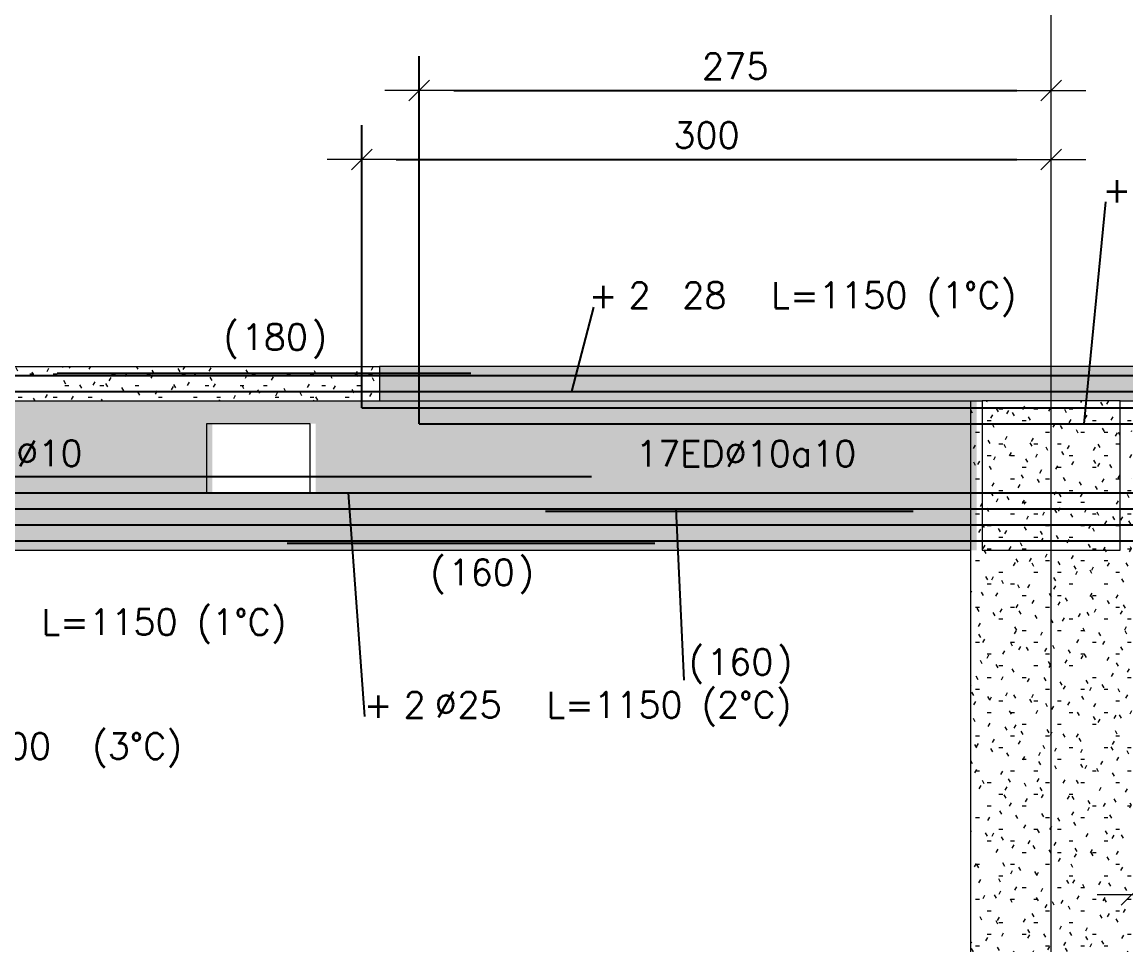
# Model space of a CAD drawing. Extents: x -3544 to 11711, y -11366 to 8565.
# Drawn here: x 2939.1 to 3419.4, y 3168.4 to 3570 of the extents above; entities that cross this region are included whole.
import ezdxf
from ezdxf.enums import TextEntityAlignment as Align

# ---------------------------------------------------------------- set-up
doc = ezdxf.new("R2010")
doc.units = 0
doc.header["$LTSCALE"] = 30
doc.header["$MEASUREMENT"] = 0
doc.linetypes.add('EJE2$0$RLE-PROYECCION', pattern=[0.71438, 0.47625, -0.23813])
doc.layers.get('0').update_dxf_attribs({"linetype": 'CONTINUOUS'})
doc.layers.add('EJE2$0$RLA-ACHURADO', color=30, linetype='EJE2$0$RLE-PROYECCION', lineweight=15, transparency=0.7)
for name, color, linetype, lineweight in [('EJE2$0$RLA-CONTORNO', 30, 'CONTINUOUS', 15), ('EJE2$0$RLA-COTAS', 7, 'CONTINUOUS', 9), ('EJE2$0$RLA-EJES', 1, 'CONTINUOUS', 9)]:
    doc.layers.add(name, color=color, linetype=linetype, lineweight=lineweight)
doc.layers.add('EJE2$0$RLA-FE', color=7, linetype='CONTINUOUS')
doc.layers.add('EJE2$0$RLA-TEXTOS-FE', color=9, linetype='CONTINUOUS')
doc.styles.add('EJE2$0$RomanS', font='romans.shx', dxfattribs={"height": 11.25})
doc.dimstyles.new('EJE2$0$ING-50', dxfattribs={"dimscale": 50, "dimtxt": 0.27, "dimasz": 0.3, "dimexe": 0, "dimexo": 0, "dimgap": 0.1, "dimtad": 1, "dimdec": 1, "dimzin": 12, "dimdsep": 46, "dimtxsty": 'EJE2$0$RomanS', "dimblk": 'EJE2$0$TICK1', "dimblk1": 'EJE2$0$TICK1', "dimblk2": 'EJE2$0$TICK1', "dimcen": 0.09, "dimclrd": 2, "dimclre": 1, "dimclrt": 3, "dimadec": 0, "dimazin": 0, "dimtfac": 1, "dimtdec": 0, "dimtix": 1, "dimtmove": 2, "dimatfit": 3, "dimldrblk": 'EJE2$0$TICK1', "dimfxl": 0, "dimfxlon": 1, "dimtolj": 1, "dimtzin": 0, "dimarcsym": 0})
pattern_1 = [(0, (-1898.762, -1266.802), (20.32, 5.08), [1.676, -13.564, 1.676, -13.564, -81.28]), (0, (-1898.762, -1266.802), (20.32, 5.08), [-30.48, 1.676, -28.804, 1.676, -13.564, -35.56]), (0, (-1898.762, -1266.802), (20.32, 5.08), [-76.2, 1.676, -8.484, 1.676, -23.724]), (120, (-1891.142, -1264.262), (-14.559409, 15.057636), [1.676, -13.564, 1.676, -13.564, -81.28]), (120, (-1891.142, -1264.262), (-14.559409, 15.057636), [-30.48, 1.676, -28.804, 1.676, -13.564, -35.56]), (120, (-1891.142, -1264.262), (-14.559409, 15.057636), [-76.2, 1.676, -8.484, 1.676, -23.724]), (240, (-1888.602, -1254.102), (-5.760591, -20.137636), [1.676, -13.564, 1.676, -13.564, -81.28]), (240, (-1888.602, -1254.102), (-5.760591, -20.137636), [-30.48, 1.676, -28.804, 1.676, -13.564, -35.56]), (240, (-1888.602, -1254.102), (-5.760591, -20.137636), [-76.2, 1.676, -8.484, 1.676, -23.724])]

# ---------------------------------------------------------------- blocks, each defined once
blk = doc.blocks.new('*U38')
at = {"layer": 'EJE2$0$RLA-FE'}
for p, q in [((0, 0), (1118.21, 0)), ((1118.21, 0), (1168.21, 0)), ((1168.21, 0), (1200, 0)), ((1200, 0), (1200, 0))]:
    blk.add_line(p, q, dxfattribs=at)
at = {"layer": 'EJE2$0$RLA-FE', "color": 3, "style": 'EJE2$0$RomanS', "flags": 8}
for tag, p in [('F=', (508.44, 9.32)), ('NUM', (522.85, 9.32))]:
    blk.add_attdef(tag, text='', height=11.25, dxfattribs=at).set_placement(p, align=Align.RIGHT)
at = {"layer": 'EJE2$0$RLA-FE', "color": 3, "style": 'EJE2$0$RomanS'}
for tag, p, flags in [('PHI', (526.74, 9.54), 14), ('DIAM', (536.6, 9.32), 12), ('MINUS', (558.62, 9.32), 13), ('MARK', (572.01, 9.32), 13), ('TEXTO_FE1', (575.31, 9.32), 8), ('TEXTO_FE2', (642.83, 9.34), 8), ('TIPO', (598.8, -75.78), 13), ('NVECES', (584.93, -94.72), 13), ('NUMFE', (588.86, -114.48), 13), ('CAPA', (597.06, -133.6), 13), ('DESPLAZA', (278.34, -151.59), 13), ('ESPACIO', (284.39, -169.95), 13), ('CANT', (298.23, -188.75), 13)]:
    blk.add_attdef(tag, p, '', height=11.25, dxfattribs=dict(at, flags=flags))
blk = doc.blocks.new('*U35')
at = {"layer": 'EJE2$0$RLA-FE'}
for q in [(0, 0), (1068.21, 0)]:
    blk.add_line((0, 0), q, dxfattribs=at)
at = {"layer": 'EJE2$0$RLA-FE', "color": 3, "style": 'EJE2$0$RomanS', "flags": 8}
for tag, p in [('F=', (483.44, 9.32)), ('NUM', (497.85, 9.32))]:
    blk.add_attdef(tag, text='', height=11.25, dxfattribs=at).set_placement(p, align=Align.RIGHT)
at = {"layer": 'EJE2$0$RLA-FE', "color": 3, "style": 'EJE2$0$RomanS'}
for tag, p, flags in [('PHI', (501.74, 9.54), 14), ('DIAM', (511.6, 9.32), 12), ('MINUS', (533.62, 9.32), 13), ('MARK', (547.01, 9.32), 13), ('TEXTO_FE1', (550.31, 9.32), 8), ('TEXTO_FE2', (617.83, 9.34), 8), ('TIPO', (573.8, -75.78), 13), ('NVECES', (559.93, -94.72), 13), ('NUMFE', (563.86, -114.48), 13), ('CAPA', (572.06, -133.6), 13), ('DESPLAZA', (278.34, -151.59), 13), ('ESPACIO', (284.39, -169.95), 13), ('CANT', (298.23, -188.75), 13)]:
    blk.add_attdef(tag, p, '', height=11.25, dxfattribs=dict(at, flags=flags))
blk = doc.blocks.new('*U37')
at = {"layer": 'EJE2$0$RLA-FE', "color": 6}
blk.add_line((0, 1), (180, 1), dxfattribs=at)
at = {"layer": 'EJE2$0$RLA-FE', "color": 3, "style": 'EJE2$0$RomanS', "flags": 8}
for tag, p in [('(', (75.66, 11.14)), (')', (113.99, 11.14)), ('EMP', (94.68, 11.14))]:
    blk.add_attdef(tag, text='', height=11.25, dxfattribs=at).set_placement(p, align=Align.CENTER)
blk = doc.blocks.new('*U275')
at = {"layer": 'EJE2$0$RLA-FE'}
blk.add_line((0, 0), (1068.21, 0), dxfattribs=at)
at = {"layer": 'EJE2$0$RLA-FE', "color": 3, "style": 'EJE2$0$RomanS', "flags": 8}
for tag, p in [('F=', (443.79, 36.32)), ('NUM', (458.2, 36.32))]:
    blk.add_attdef(tag, text='', height=11.25, dxfattribs=at).set_placement(p, align=Align.RIGHT)
at = {"layer": 'EJE2$0$RLA-FE', "color": 3, "style": 'EJE2$0$RomanS'}
for tag, p, flags in [('PHI', (462.09, 36.54), 14), ('DIAM', (471.95, 36.32), 12), ('MINUS', (493.97, 36.32), 13), ('MARK', (507.36, 36.32), 13), ('TEXTO_FE1', (510.66, 36.32), 8), ('TEXTO_FE2', (578.18, 36.34), 8), ('TIPO', (573.8, -75.78), 13), ('NVECES', (559.93, -94.72), 13), ('NUMFE', (563.86, -114.48), 13), ('CAPA', (572.06, -133.6), 13), ('DESPLAZA', (278.34, -151.59), 13), ('ESPACIO', (284.39, -169.95), 13), ('CANT', (298.23, -188.75), 13)]:
    blk.add_attdef(tag, p, '', height=11.25, dxfattribs=dict(at, flags=flags))
blk = doc.blocks.new('*U276')
at = {"layer": 'EJE2$0$RLA-FE'}
for q in [(0, 0), (518.21, 0)]:
    blk.add_line((0, 0), q, dxfattribs=at)
at = {"layer": 'EJE2$0$RLA-FE', "color": 3, "style": 'EJE2$0$RomanS', "flags": 8}
for tag, p in [('F=', (353.2, 66.32)), ('NUM', (367.61, 66.32))]:
    blk.add_attdef(tag, text='', height=11.25, dxfattribs=at).set_placement(p, align=Align.RIGHT)
at = {"layer": 'EJE2$0$RLA-FE', "color": 3, "style": 'EJE2$0$RomanS'}
for tag, p, flags in [('PHI', (371.5, 66.54), 14), ('DIAM', (381.36, 66.32), 12), ('MINUS', (403.38, 66.32), 13), ('MARK', (416.77, 66.32), 13), ('TEXTO_FE1', (420.07, 66.32), 8), ('TEXTO_FE2', (487.59, 66.34), 8), ('TIPO', (298.8, -75.78), 13), ('NVECES', (284.93, -94.72), 13), ('NUMFE', (288.86, -114.48), 13), ('CAPA', (297.06, -133.6), 13), ('DESPLAZA', (278.34, -151.59), 13), ('ESPACIO', (284.39, -169.95), 13), ('CANT', (298.23, -188.75), 13)]:
    blk.add_attdef(tag, p, '', height=11.25, dxfattribs=dict(at, flags=flags))
blk = doc.blocks.new('EJE2$0$TICK1')
for points in [[(-1, 0), (1, 0)], [(-0.3, -0.3), (0.3, 0.3)]]:
    blk.add_lwpolyline(points)
blk = doc.blocks.new('*D114')
at = {"layer": 'EJE2$0$RLA-COTAS', "color": 2, "lineweight": -2, "transparency": 16777216}
blk.add_line((320.48, 1278), (590.48, 1278), dxfattribs=at)
at = {"layer": 'EJE2$0$RLA-COTAS', "color": 2, "lineweight": -2, "transparency": 16777216, "xscale": 15, "yscale": 15, "zscale": 15, "rotation": 180}
blk.add_blockref('EJE2$0$TICK1', (305.48, 1278), dxfattribs=at)
at = {"layer": 'EJE2$0$RLA-COTAS', "color": 2, "lineweight": -2, "transparency": 16777216, "xscale": 15, "yscale": 15, "zscale": 15}
blk.add_blockref('EJE2$0$TICK1', (605.48, 1278), dxfattribs=at)
at = {"layer": 'EJE2$0$RLA-COTAS', "color": 3, "transparency": 16777216, "insert": (455.48, 1288.62), "char_height": 11.25, "attachment_point": 5, "style": 'EJE2$0$RomanS'}
blk.add_mtext('\\A1;300', dxfattribs=at)
blk = doc.blocks.new('*U277')
at = {"layer": 'EJE2$0$RLA-FE'}
for q in [(0, 0), (468.21, 0)]:
    blk.add_line((0, 0), q, dxfattribs=at)
at = {"layer": 'EJE2$0$RLA-FE', "color": 3, "style": 'EJE2$0$RomanS', "flags": 8}
for tag, p in [('F=', (309.79, 96.32)), ('NUM', (324.2, 96.32))]:
    blk.add_attdef(tag, text='', height=11.25, dxfattribs=at).set_placement(p, align=Align.RIGHT)
at = {"layer": 'EJE2$0$RLA-FE', "color": 3, "style": 'EJE2$0$RomanS'}
for tag, p, flags in [('PHI', (328.1, 96.54), 14), ('DIAM', (337.95, 96.32), 12), ('MINUS', (359.97, 96.32), 13), ('MARK', (373.36, 96.32), 13), ('TEXTO_FE1', (376.67, 96.32), 8), ('TEXTO_FE2', (444.19, 96.34), 8), ('TIPO', (273.8, -75.78), 13), ('NVECES', (259.93, -94.72), 13), ('NUMFE', (263.86, -114.48), 13), ('CAPA', (272.06, -133.6), 13), ('DESPLAZA', (278.34, -151.59), 13), ('ESPACIO', (284.39, -169.95), 13), ('CANT', (298.23, -188.75), 13)]:
    blk.add_attdef(tag, p, '', height=11.25, dxfattribs=dict(at, flags=flags))
blk = doc.blocks.new('*D115')
at = {"layer": 'EJE2$0$RLA-COTAS', "color": 2, "lineweight": -2, "transparency": 16777216}
blk.add_line((345.48, 1308), (590.48, 1308), dxfattribs=at)
at = {"layer": 'EJE2$0$RLA-COTAS', "color": 2, "lineweight": -2, "transparency": 16777216, "xscale": 15, "yscale": 15, "zscale": 15, "rotation": 180}
blk.add_blockref('EJE2$0$TICK1', (330.48, 1308), dxfattribs=at)
at = {"layer": 'EJE2$0$RLA-COTAS', "color": 2, "lineweight": -2, "transparency": 16777216, "xscale": 15, "yscale": 15, "zscale": 15}
blk.add_blockref('EJE2$0$TICK1', (605.48, 1308), dxfattribs=at)
at = {"layer": 'EJE2$0$RLA-COTAS', "color": 3, "transparency": 16777216, "insert": (467.98, 1318.62), "char_height": 11.25, "attachment_point": 5, "style": 'EJE2$0$RomanS'}
blk.add_mtext('\\A1;275', dxfattribs=at)
blk = doc.blocks.new('*U272')
at = {"layer": 'EJE2$0$RLA-FE'}
for p, q in [((0, 0), (1068.21, 0)), ((1068.21, 0), (1118.21, 0)), ((1118.21, 0), (1150, 0)), ((1150, 0), (1150, 0))]:
    blk.add_line(p, q, dxfattribs=at)
at = {"layer": 'EJE2$0$RLA-FE', "color": 3, "style": 'EJE2$0$RomanS', "flags": 8}
for tag, p in [('F=', (382.62, -19.89)), ('NUM', (397.03, -19.89))]:
    blk.add_attdef(tag, text='', height=11.25, dxfattribs=at).set_placement(p, align=Align.RIGHT)
at = {"layer": 'EJE2$0$RLA-FE', "color": 3, "style": 'EJE2$0$RomanS'}
for tag, p, flags in [('PHI', (400.93, -19.68), 12), ('DIAM', (410.78, -19.89), 12), ('MINUS', (432.8, -19.89), 13), ('MARK', (446.19, -19.89), 13), ('TEXTO_FE1', (449.49, -19.89), 8), ('TEXTO_FE2', (517.02, -19.88), 8), ('TIPO', (573.8, -57.92), 13), ('NVECES', (559.93, -76.86), 13), ('NUMFE', (563.86, -96.62), 13), ('CAPA', (572.06, -115.74), 13), ('DESPLAZA', (277.18, -134.17), 13), ('ESPACIO', (283.22, -152.53), 13), ('CANT', (297.06, -171.33), 13)]:
    blk.add_attdef(tag, p, '', height=11.25, dxfattribs=dict(at, flags=flags))
blk = doc.blocks.new('*U269')
at = {"layer": 'EJE2$0$RLA-FE'}
for q in [(0, 0), (1068.21, 0)]:
    blk.add_line((0, 0), q, dxfattribs=at)
at = {"layer": 'EJE2$0$RLA-FE', "color": 3, "style": 'EJE2$0$RomanS', "flags": 8}
for tag, p in [('F=', (371.29, -19.89)), ('NUM', (385.7, -19.89))]:
    blk.add_attdef(tag, text='', height=11.25, dxfattribs=at).set_placement(p, align=Align.RIGHT)
at = {"layer": 'EJE2$0$RLA-FE', "color": 3, "style": 'EJE2$0$RomanS'}
for tag, p, flags in [('PHI', (389.6, -19.68), 12), ('DIAM', (399.45, -19.89), 12), ('MINUS', (421.47, -19.89), 13), ('MARK', (434.86, -19.89), 13), ('TEXTO_FE1', (438.17, -19.89), 8), ('TEXTO_FE2', (505.69, -19.88), 8), ('TIPO', (573.8, -57.92), 13), ('NVECES', (559.93, -76.86), 13), ('NUMFE', (563.86, -96.62), 13), ('CAPA', (572.06, -115.74), 13), ('DESPLAZA', (277.18, -134.17), 13), ('ESPACIO', (283.22, -152.53), 13), ('CANT', (297.06, -171.33), 13)]:
    blk.add_attdef(tag, p, '', height=11.25, dxfattribs=dict(at, flags=flags))
blk = doc.blocks.new('*U58')
at = {"layer": 'EJE2$0$RLA-FE', "color": 6}
blk.add_line((0, -1), (160, -1), dxfattribs=at)
at = {"layer": 'EJE2$0$RLA-FE', "color": 3, "style": 'EJE2$0$RomanS', "flags": 8}
for tag, p in [('(', (65.66, -19.26)), ('EMP', (84.68, -19.26)), (')', (103.99, -19.26))]:
    blk.add_attdef(tag, text='', height=11.25, dxfattribs=at).set_placement(p, align=Align.CENTER)
blk = doc.blocks.new('*U274')
at = {"layer": 'EJE2$0$RLA-FE'}
blk.add_line((0, 0), (1068.21, 0), dxfattribs=at)
at = {"layer": 'EJE2$0$RLA-FE', "color": 3, "style": 'EJE2$0$RomanS', "flags": 8}
for tag, p in [('F=', (426.24, -47.89)), ('NUM', (440.65, -47.89))]:
    blk.add_attdef(tag, text='', height=11.25, dxfattribs=at).set_placement(p, align=Align.RIGHT)
at = {"layer": 'EJE2$0$RLA-FE', "color": 3, "style": 'EJE2$0$RomanS'}
for tag, p, flags in [('PHI', (444.55, -47.68), 12), ('DIAM', (454.4, -47.89), 12), ('MINUS', (476.42, -47.89), 13), ('MARK', (489.81, -47.89), 13), ('TEXTO_FE1', (493.11, -47.89), 8), ('TEXTO_FE2', (560.64, -47.88), 8), ('TIPO', (573.8, -57.92), 13), ('NVECES', (559.93, -76.86), 13), ('NUMFE', (563.86, -96.62), 13), ('CAPA', (572.06, -115.74), 13), ('DESPLAZA', (277.18, -134.17), 13), ('ESPACIO', (283.22, -152.53), 13), ('CANT', (297.06, -171.33), 13)]:
    blk.add_attdef(tag, p, '', height=11.25, dxfattribs=dict(at, flags=flags))
blk = doc.blocks.new('*U70')
at = {"layer": 'EJE2$0$RLA-FE'}
for p, q in [((0, 0), (1118.21, 0)), ((1118.21, 0), (1168.21, 0)), ((1168.21, 0), (1200, 0)), ((1200, 0), (1200, 0))]:
    blk.add_line(p, q, dxfattribs=at)
at = {"layer": 'EJE2$0$RLA-FE', "color": 3, "style": 'EJE2$0$RomanS'}
for tag, p, flags in [('TIPO', (598.8, -57.92), 13), ('PHI', (526.74, -72.68), 12), ('DIAM', (536.6, -72.89), 12), ('MINUS', (558.62, -72.89), 13), ('MARK', (572.01, -72.89), 13), ('TEXTO_FE1', (575.31, -72.89), 8), ('TEXTO_FE2', (642.83, -72.88), 8), ('NVECES', (584.93, -76.86), 13), ('NUMFE', (588.86, -96.62), 13), ('CAPA', (597.06, -115.74), 13), ('DESPLAZA', (277.18, -134.17), 13), ('ESPACIO', (283.22, -152.53), 13), ('CANT', (297.06, -171.33), 13)]:
    blk.add_attdef(tag, p, '', height=11.25, dxfattribs=dict(at, flags=flags))
at = {"layer": 'EJE2$0$RLA-FE', "color": 3, "style": 'EJE2$0$RomanS', "flags": 8}
for tag, p in [('F=', (508.44, -72.89)), ('NUM', (522.85, -72.89))]:
    blk.add_attdef(tag, text='', height=11.25, dxfattribs=at).set_placement(p, align=Align.RIGHT)
blk = doc.blocks.new('*U143')
at = {"layer": 'EJE2$0$RLA-FE'}
for q in [(0, 0), (1068.21, 0)]:
    blk.add_line((0, 0), q, dxfattribs=at)
at = {"layer": 'EJE2$0$RLA-FE', "color": 3, "style": 'EJE2$0$RomanS'}
for tag, p, flags in [('TIPO', (573.8, -57.92), 13), ('PHI', (458.87, -72.68), 12), ('DIAM', (468.72, -72.89), 12), ('MINUS', (490.74, -72.89), 13), ('MARK', (504.13, -72.89), 13), ('TEXTO_FE1', (507.43, -72.89), 8), ('TEXTO_FE2', (574.95, -72.88), 8), ('NVECES', (559.93, -76.86), 13), ('NUMFE', (563.86, -96.62), 13), ('CAPA', (572.06, -115.74), 13), ('DESPLAZA', (277.18, -134.17), 13), ('ESPACIO', (283.22, -152.53), 13), ('CANT', (297.06, -171.33), 13)]:
    blk.add_attdef(tag, p, '', height=11.25, dxfattribs=dict(at, flags=flags))
at = {"layer": 'EJE2$0$RLA-FE', "color": 3, "style": 'EJE2$0$RomanS', "flags": 8}
for tag, p in [('F=', (440.56, -72.89)), ('NUM', (454.97, -72.89))]:
    blk.add_attdef(tag, text='', height=11.25, dxfattribs=at).set_placement(p, align=Align.RIGHT)
blk = doc.blocks.new('*U69')
at = {"layer": 'EJE2$0$RLA-FE', "color": 6}
blk.add_line((0, -1), (160, -1), dxfattribs=at)
at = {"layer": 'EJE2$0$RLA-FE', "color": 3, "style": 'EJE2$0$RomanS', "flags": 8}
for tag, p in [('(', (65.66, -72.26)), ('EMP', (84.68, -72.26)), (')', (103.99, -72.26))]:
    blk.add_attdef(tag, text='', height=11.25, dxfattribs=at).set_placement(p, align=Align.CENTER)
blk = doc.blocks.new('*U76')
at = {"layer": 'EJE2$0$RLA-FE'}
blk.add_line((0, 0), (1068.21, 0), dxfattribs=at)
at = {"layer": 'EJE2$0$RLA-FE', "color": 3, "style": 'EJE2$0$RomanS'}
for tag, p, flags in [('TIPO', (573.8, -57.92), 13), ('NVECES', (559.93, -76.86), 13), ('PHI', (501.74, -97.68), 12), ('NUMFE', (563.86, -96.62), 13), ('DIAM', (511.6, -97.89), 12), ('MINUS', (533.62, -97.89), 13), ('MARK', (547.01, -97.89), 13), ('TEXTO_FE1', (550.31, -97.89), 8), ('TEXTO_FE2', (617.83, -97.88), 8), ('CAPA', (572.06, -115.74), 13), ('DESPLAZA', (277.18, -134.17), 13), ('ESPACIO', (283.22, -152.53), 13), ('CANT', (297.06, -171.33), 13)]:
    blk.add_attdef(tag, p, '', height=11.25, dxfattribs=dict(at, flags=flags))
at = {"layer": 'EJE2$0$RLA-FE', "color": 3, "style": 'EJE2$0$RomanS', "flags": 8}
for tag, p in [('F=', (483.44, -97.89)), ('NUM', (497.85, -97.89))]:
    blk.add_attdef(tag, text='', height=11.25, dxfattribs=at).set_placement(p, align=Align.RIGHT)
blk = doc.blocks.new('*U273')
at = {"layer": 'EJE2$0$RLA-FE'}
for p, q in [((0, 0), (518.21, 0)), ((518.21, 0), (568.21, 0)), ((568.21, 0), (600, 0)), ((600, 0), (600, 0))]:
    blk.add_line(p, q, dxfattribs=at)
at = {"layer": 'EJE2$0$RLA-FE', "color": 3, "style": 'EJE2$0$RomanS'}
for tag, p, flags in [('TIPO', (298.8, -57.92), 13), ('NVECES', (284.93, -76.86), 13), ('NUMFE', (288.86, -96.62), 13), ('CAPA', (297.06, -115.74), 13), ('PHI', (266.62, -122.68), 12), ('DIAM', (276.48, -122.89), 12), ('MINUS', (298.5, -122.89), 13), ('MARK', (311.89, -122.89), 13), ('TEXTO_FE1', (315.19, -122.89), 8), ('TEXTO_FE2', (382.71, -122.88), 8), ('DESPLAZA', (277.18, -134.17), 13), ('ESPACIO', (283.22, -152.53), 13), ('CANT', (297.06, -171.33), 13)]:
    blk.add_attdef(tag, p, '', height=11.25, dxfattribs=dict(at, flags=flags))
at = {"layer": 'EJE2$0$RLA-FE', "color": 3, "style": 'EJE2$0$RomanS', "flags": 8}
for tag, p in [('F=', (248.32, -122.89)), ('NUM', (262.73, -122.89))]:
    blk.add_attdef(tag, text='', height=11.25, dxfattribs=at).set_placement(p, align=Align.RIGHT)
blk = doc.blocks.new('*D145')
at = {"layer": 'EJE2$0$RLA-COTAS', "color": 2, "lineweight": -2, "transparency": 16777216}
blk.add_line((790.48, 958), (655.48, 958), dxfattribs=at)
at = {"layer": 'EJE2$0$RLA-COTAS', "color": 2, "lineweight": -2, "transparency": 16777216, "xscale": 15, "yscale": 15, "zscale": 15, "rotation": 180}
blk.add_blockref('EJE2$0$TICK1', (640.48, 958), dxfattribs=at)
at = {"layer": 'EJE2$0$RLA-COTAS', "color": 2, "lineweight": -2, "transparency": 16777216, "xscale": 15, "yscale": 15, "zscale": 15}
blk.add_blockref('EJE2$0$TICK1', (805.48, 958), dxfattribs=at)
at = {"layer": 'EJE2$0$RLA-COTAS', "color": 3, "transparency": 16777216, "insert": (722.98, 968.62), "char_height": 11.25, "attachment_point": 5, "style": 'EJE2$0$RomanS'}
blk.add_mtext('\\A1;165', dxfattribs=at)
blk = doc.blocks.new('EJE2')
at = {"layer": 'EJE2$0$RLA-ACHURADO'}
h = blk.add_hatch(dxfattribs=at)
h.set_pattern_fill('FP_1', color=256, style=0, pattern_type=2)
h.set_pattern_definition(pattern_1)
h.paths.add_polyline_path([(1897.78, 1173), (1897.78, 1188), (1313.18, 1188), (1313.18, 1173), (1362.73, 1173)], flags=0)
h.paths.add_polyline_path([(-1423.06, 1173), (-1359.52, 1173), (-1359.52, 1188), (-2429.52, 1188), (-2429.52, 1173)], flags=0)
h.paths.add_polyline_path([(-995.32, 1173), (-93.72, 1173), (-93.72, 1188), (-995.32, 1188)], flags=0)
h.paths.add_polyline_path([(897.78, 1173), (897.78, 1188), (313.18, 1188), (313.18, 1173), (666.28, 1173)], flags=0)
h = blk.add_hatch(dxfattribs=at)
h.set_pattern_fill('FP_1', color=256, style=0, pattern_type=2)
h.set_pattern_definition(pattern_1)
h.paths.add_polyline_path([(-30.16, 1173), (75.48, 1173), (75.48, 1188), (-93.72, 1188), (-93.72, 1173)], flags=0)
h.paths.add_polyline_path([(313.18, 1173), (313.18, 1188), (135.48, 1188), (135.48, 1173)], flags=0)
h = blk.add_hatch(dxfattribs=at)
h.set_pattern_fill('FP_1', color=256, style=0, pattern_type=2)
h.set_pattern_definition([(0, (103.733, -1274.1674), (20.32, 5.08), [1.676, -13.564, 1.676, -13.564, -81.28]), (0, (103.733, -1274.1674), (20.32, 5.08), [-30.48, 1.676, -28.804, 1.676, -13.564, -35.56]), (0, (103.733, -1274.1674), (20.32, 5.08), [-76.2, 1.676, -8.484, 1.676, -23.724]), (120, (111.353, -1271.6274), (-14.559409, 15.057636), [1.676, -13.564, 1.676, -13.564, -81.28]), (120, (111.353, -1271.6274), (-14.559409, 15.057636), [-30.48, 1.676, -28.804, 1.676, -13.564, -35.56]), (120, (111.353, -1271.6274), (-14.559409, 15.057636), [-76.2, 1.676, -8.484, 1.676, -23.724]), (240, (113.893, -1261.4674), (-5.760591, -20.137636), [1.676, -13.564, 1.676, -13.564, -81.28]), (240, (113.893, -1261.4674), (-5.760591, -20.137636), [-30.48, 1.676, -28.804, 1.676, -13.564, -35.56]), (240, (113.893, -1261.4674), (-5.760591, -20.137636), [-76.2, 1.676, -8.484, 1.676, -23.724])])
h.paths.add_polyline_path([(240.48, 1163), (285.48, 1163), (285.48, 1133), (240.48, 1133)])
h.paths.add_polyline_path([(572.98, 1108), (572.98, 1173), (-357.02, 1173), (-357.02, 1108)])
h.paths.add_polyline_path([(-24.52, 1163), (-24.52, 1133), (-69.52, 1133), (-69.52, 1163)])
h = blk.add_hatch(dxfattribs=at)
h.set_pattern_fill('FP_1', color=256, style=0, pattern_type=2)
h.set_pattern_definition(pattern_1)
h.paths.add_polyline_path([(635.48, 787), (640.48, 787), (640.48, 1173), (635.48, 1173), (635.48, 1108), (575.48, 1108), (575.48, 1173), (570.48, 1173), (570.48, 787), (575.48, 787)], flags=0)
h = blk.add_hatch(dxfattribs=at)
h.set_pattern_fill('FP_1', color=256, style=0, pattern_type=2)
h.set_pattern_definition(pattern_1)
h.paths.add_polyline_path([(635.48, 1108), (635.48, 1173), (575.48, 1173), (575.48, 1108)], flags=0)
at = {"layer": 'EJE2$0$RLA-CONTORNO'}
for p, q in [((135.48, 1188), (313.18, 1188)), ((897.78, 1188), (313.18, 1188)), ((313.18, 1188), (313.18, 1173)), ((135.48, 1173), (313.18, 1173)), ((313.18, 1173), (575.48, 1173)), ((570.48, 787), (570.48, 1173)), ((575.48, 1173), (575.48, 1108)), ((635.48, 1173), (575.49, 1173)), ((635.48, 1173), (897.78, 1173)), ((635.48, 1108), (635.48, 1173)), ((135.48, 1108), (570.48, 1108)), ((575.48, 1108), (635.48, 1108))]:
    blk.add_line(p, q, dxfattribs=at)
blk.add_lwpolyline([(237.98, 1133), (282.98, 1133), (282.98, 1163), (237.98, 1163)], close=True, dxfattribs=at)
at = {"layer": 'EJE2$0$RLA-EJES'}
blk.add_line((605.48, -598.79), (605.48, 1460.5), dxfattribs=at)
at = {"layer": 'EJE2$0$RLA-FE', "color": 1}
for p, q in [((330.48, 1163), (330.48, 1323)), ((305.48, 1170), (305.48, 1293))]:
    blk.add_line(p, q, dxfattribs=at)
at = {"layer": 'EJE2$0$RLA-FE', "color": 2}
for p, q in [((629.08, 1259.58), (619.71, 1163)), ((406.32, 1213.78), (396.81, 1177)), ((306.83, 1035.57), (299.69, 1133)), ((445.81, 1051.47), (442.24, 1126))]:
    blk.add_line(p, q, dxfattribs=at)
at = {"layer": 'EJE2$0$RLA-FE'}
ref = blk.add_blockref('*U277', (330.48, 1163), dxfattribs=at)
ref.add_attrib('F=', '+', dxfattribs={"color": 3, "height": 11.25, "style": 'EJE2$0$RomanS'}).set_placement((640.27, 1259.32), align=Align.RIGHT)
for name, p in [('*U276', (305.48, 1170)), ('*U38', (-847.02, 1184)), ('*U35', (172.98, 1184)), ('*U70', (-654.52, 1126)), ('*U143', (385.48, 1126)), ('*U272', (-717.02, 1112)), ('*U269', (272.98, 1112))]:
    blk.add_blockref(name, p, dxfattribs=at)
ref = blk.add_blockref('*U275', (-27.02, 1177), dxfattribs=at)
ref.add_attrib('DIAM', '28', (444.93, 1213.32), dxfattribs={"color": 3, "height": 11.25, "style": 'EJE2$0$RomanS'})
ref.add_attrib('NUM', '2', dxfattribs={"color": 3, "height": 11.25, "style": 'EJE2$0$RomanS'}).set_placement((431.18, 1213.32), align=Align.RIGHT)
ref.add_attrib('TEXTO_FE1', 'L=1150', (483.64, 1213.32), dxfattribs={"color": 3, "height": 11.25, "style": 'EJE2$0$RomanS'})
ref.add_attrib('TEXTO_FE2', '(1°C)', (551.16, 1213.34), dxfattribs={"color": 3, "height": 11.25, "style": 'EJE2$0$RomanS'})
ref.add_attrib('F=', '+', dxfattribs={"color": 3, "height": 11.25, "style": 'EJE2$0$RomanS'}).set_placement((416.77, 1213.32), align=Align.RIGHT)
ref = blk.add_blockref('*U37', (172.98, 1184), dxfattribs=at)
ref.add_attrib('EMP', '180', dxfattribs={"color": 3, "height": 11.25, "style": 'EJE2$0$RomanS'}).set_placement((267.66, 1195.14), align=Align.CENTER)
ref.add_attrib('(', '(', dxfattribs={"color": 3, "height": 11.25, "style": 'EJE2$0$RomanS'}).set_placement((248.64, 1195.14), align=Align.CENTER)
ref.add_attrib(')', ')', dxfattribs={"color": 3, "height": 11.25, "style": 'EJE2$0$RomanS'}).set_placement((286.98, 1195.14), align=Align.CENTER)
ref = blk.add_blockref('*U273', (-194.52, 1140), dxfattribs=at)
ref.add_attrib('TEXTO_FE1', 'L=600', (120.67, 1017.11), dxfattribs={"color": 3, "height": 11.25, "style": 'EJE2$0$RomanS'})
ref.add_attrib('TEXTO_FE2', '(3°C)', (188.19, 1017.12), dxfattribs={"color": 3, "height": 11.25, "style": 'EJE2$0$RomanS'})
ref = blk.add_blockref('*U76', (-164.52, 1133), dxfattribs=at)
ref.add_attrib('DIAM', '25', (347.08, 1035.11), dxfattribs={"color": 3, "height": 11.25, "style": 'EJE2$0$RomanS'})
ref.add_attrib('NUM', '2', dxfattribs={"color": 3, "height": 11.25, "style": 'EJE2$0$RomanS'}).set_placement((333.33, 1035.11), align=Align.RIGHT)
ref.add_attrib('TEXTO_FE1', 'L=1150', (385.79, 1035.11), dxfattribs={"color": 3, "height": 11.25, "style": 'EJE2$0$RomanS'})
ref.add_attrib('TEXTO_FE2', '(2°C)', (453.31, 1035.12), dxfattribs={"color": 3, "height": 11.25, "style": 'EJE2$0$RomanS'})
ref.add_attrib('PHI', '%%C', (337.23, 1035.32), dxfattribs={"color": 3, "height": 11.25, "style": 'EJE2$0$RomanS'})
ref.add_attrib('F=', '+', dxfattribs={"color": 3, "height": 11.25, "style": 'EJE2$0$RomanS'}).set_placement((318.92, 1035.11), align=Align.RIGHT)
ref = blk.add_blockref('*U69', (385.48, 1126), dxfattribs=at)
ref.add_attrib('EMP', '160', dxfattribs={"color": 3, "height": 11.25, "style": 'EJE2$0$RomanS'}).set_placement((470.16, 1053.74), align=Align.CENTER)
ref.add_attrib('(', '(', dxfattribs={"color": 3, "height": 11.25, "style": 'EJE2$0$RomanS'}).set_placement((451.14, 1053.74), align=Align.CENTER)
ref.add_attrib(')', ')', dxfattribs={"color": 3, "height": 11.25, "style": 'EJE2$0$RomanS'}).set_placement((489.48, 1053.74), align=Align.CENTER)
ref = blk.add_blockref('*U274', (-327.02, 1119), dxfattribs=at)
ref.add_attrib('TEXTO_FE1', 'L=1150', (166.09, 1071.11), dxfattribs={"color": 3, "height": 11.25, "style": 'EJE2$0$RomanS'})
ref.add_attrib('TEXTO_FE2', '(1°C)', (233.62, 1071.12), dxfattribs={"color": 3, "height": 11.25, "style": 'EJE2$0$RomanS'})
ref = blk.add_blockref('*U58', (272.98, 1112), dxfattribs=at)
ref.add_attrib('EMP', '160', dxfattribs={"color": 3, "height": 11.25, "style": 'EJE2$0$RomanS'}).set_placement((357.66, 1092.74), align=Align.CENTER)
ref.add_attrib('(', '(', dxfattribs={"color": 3, "height": 11.25, "style": 'EJE2$0$RomanS'}).set_placement((338.64, 1092.74), align=Align.CENTER)
ref.add_attrib(')', ')', dxfattribs={"color": 3, "height": 11.25, "style": 'EJE2$0$RomanS'}).set_placement((376.98, 1092.74), align=Align.CENTER)
at = {"layer": 'EJE2$0$RLA-TEXTOS-FE', "color": 9, "style": 'EJE2$0$RomanS'}
for s, p in [('L:3+3%%C10', (147.15, 1144.54)), ('17ED%%C10a10', (472.72, 1144.4))]:
    blk.add_text(s, height=11.25, dxfattribs=at).set_placement(p, align=Align.CENTER)
at = {"layer": 'EJE2$0$RLA-COTAS'}
for p1, p2, distance, picture, middle in [((330.48, 1163), (605.48, 1163), 145, '*D115', (467.98, 1318.62)), ((305.48, 1170), (605.48, 1170), 108, '*D114', (455.48, 1288.62)), ((805.48, 1140), (640.48, 1140), 182, '*D145', (722.98, 968.62))]:
    dim = blk.add_aligned_dim(p1=p1, p2=p2, distance=distance, dimstyle='EJE2$0$ING-50', dxfattribs=at)
    dim.commit()
    dim.dimension.update_dxf_attribs({"geometry": picture, "text_midpoint": middle})

msp = doc.modelspace()

# ---------------------------------------------------------------- block references
msp.add_blockref('EJE2', (2781.39, 2232.23))

doc.saveas('drawing.dxf')
